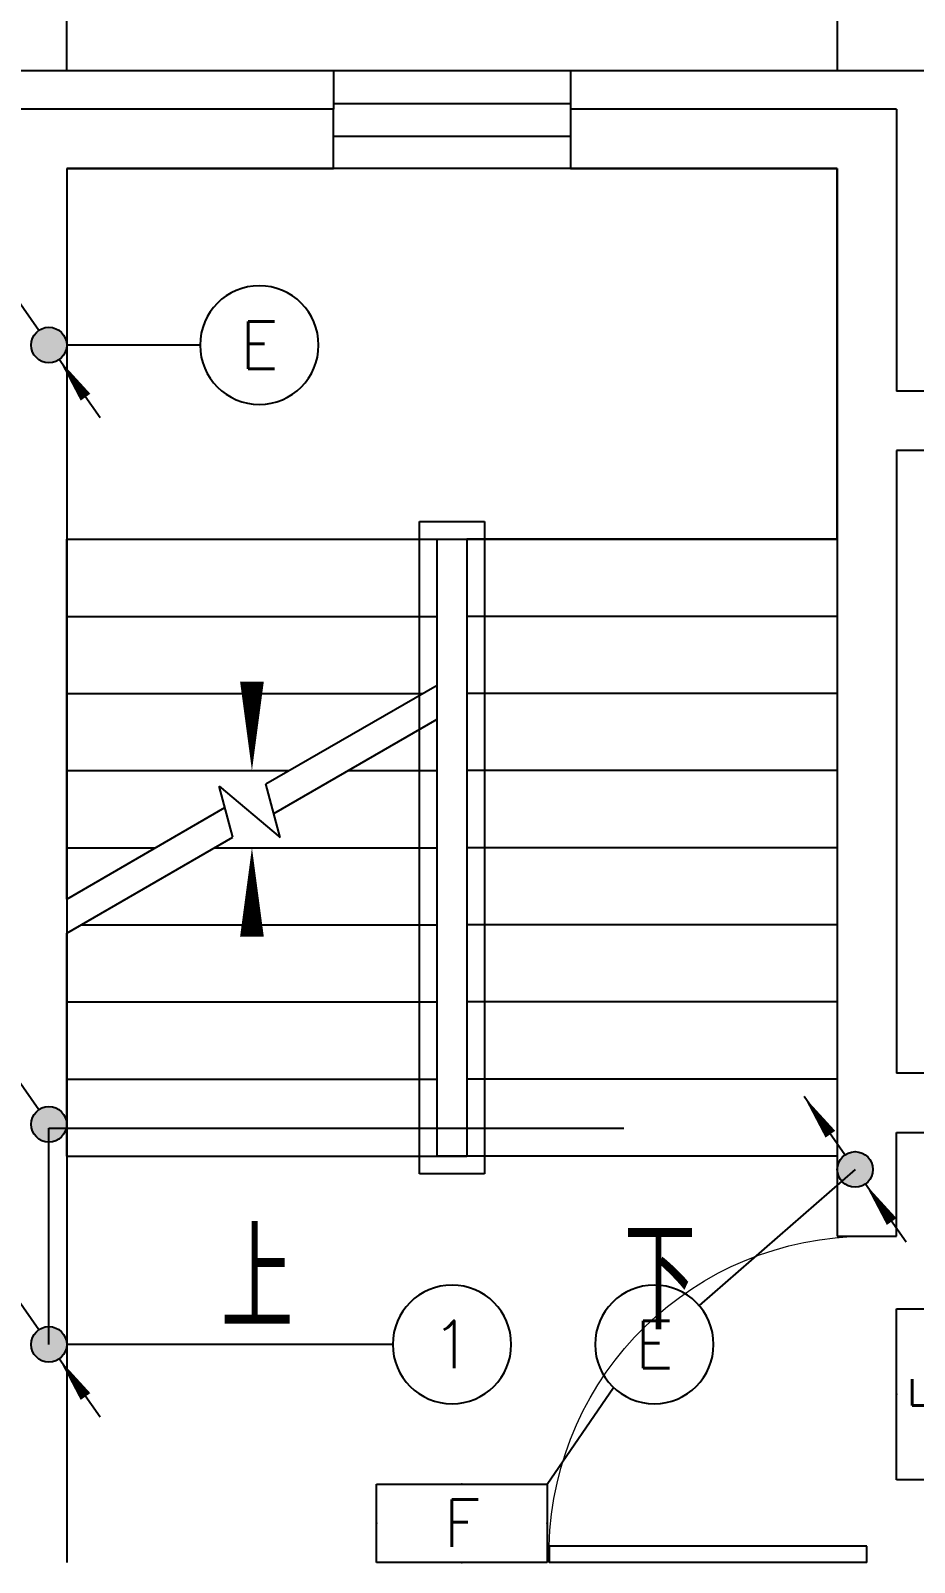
# Model space of a CAD drawing. Extents: x 4483878 to 4539156, y -49303 to -24364.
# Drawn here: x 4520366 to 4523348, y -35249 to -30084 of the extents above; entities that cross this region are included whole.
import ezdxf
from ezdxf.enums import TextEntityAlignment as Align

# ---------------------------------------------------------------- set-up
doc = ezdxf.new("R2010")
doc.units = 0
doc.header["$LTSCALE"] = 1000
doc.header["$MEASUREMENT"] = 0
for name, color, linetype in [('EQUIP-照明', 3, 'Continuous'), ('LAYER3', 7, 'Continuous'), ('SURFACE', 6, 'Continuous'), ('TEL_TEXT', 7, 'Continuous'), ('图层1', 7, 'Continuous')]:
    doc.layers.add(name, color=color, linetype=linetype)
doc.styles.add('_TCH_DIM', font='SIMPLEX', dxfattribs={"bigfont": 'GBCBIG'})
doc.styles.add('_TEL_ATTDEF', font='simplex.shx', dxfattribs={"width": 0.8, "height": 3, "bigfont": 'hztxt.shx'})
doc.styles.add('_TEL_DIM', font='SIMPLEX', dxfattribs={"width": 0.8, "height": 3.5, "bigfont": 'HZTXT'})

# ---------------------------------------------------------------- blocks, each defined once
blk = doc.blocks.new('$equip$00001838')
blk.add_circle((0, 0), 0.5)
at = {"color": 7, "style": '_TEL_DIM'}
blk.add_attdef('$TEXT$', text='', height=0.4, dxfattribs=at).set_placement((0, 0), align=Align.MIDDLE_CENTER)
at = {"color": 7, "style": '_TEL_DIM', "flags": 1}
blk.add_attdef('A', text='', height=0.00002, dxfattribs=at).set_placement((0, 0), align=Align.MIDDLE_CENTER)
blk = doc.blocks.new('$equip$00001776')
for p, q in [((0.72, 0.66), (-0.72, 0.66)), ((-0.72, 0.66), (-0.72, 0)), ((0.72, 0), (0.72, 0.66)), ((-0.72, 0), (0.72, 0))]:
    blk.add_line(p, q)
for p in [(0, 0.66), (-0.72, 0.33), (0.72, 0.33), (0, 0)]:
    blk.add_point(p)
at = {"color": 7, "style": '_TEL_DIM'}
blk.add_attdef('$TEXT$', text='', height=0.4, dxfattribs=at).set_placement((0, 0.33), align=Align.MIDDLE_CENTER)
at = {"color": 7, "style": '_TEL_DIM', "flags": 1}
blk.add_attdef('A', text='', height=0.00002, dxfattribs=at).set_placement((0, 0), align=Align.MIDDLE_CENTER)
blk = doc.blocks.new('$TCHSYS$WIN2D')
for p, q in [((-0.5, 0.5), (0.5, 0.5)), ((0.5, 0.1667), (-0.5, 0.1667)), ((0.5, -0.1667), (-0.5, -0.1667)), ((-0.5, -0.5), (0.5, -0.5))]:
    blk.add_line(p, q)
blk = doc.blocks.new('$DorLib2D$00000001')
for p, q in [((0.45, 0.975), (0.5, 0.975)), ((0.45, 0), (0.45, 0.975)), ((0.5, 0), (0.5, 0.975)), ((0.5, 0), (0.45, 0))]:
    blk.add_line(p, q)
at = {"lineweight": 13}
blk.add_arc((0.475, 0), 0.975, 91.4693, 180, dxfattribs=at)

msp = doc.modelspace()

# ---------------------------------------------------------------- hatches: boundary and pattern name
at = {"layer": 'LAYER3'}
h = msp.add_hatch(color=0, dxfattribs=at)
edge = h.paths.add_edge_path()
edge.add_arc((4520428.1, -31144.3), 60, 0, 360)
h = msp.add_hatch(color=0, dxfattribs=at)
edge = h.paths.add_edge_path()
edge.add_arc((4520428.1, -33772.1), 60, 0, 360)
h = msp.add_hatch(color=0, dxfattribs=at)
edge = h.paths.add_edge_path()
edge.add_arc((4523148.1, -33924.3), 60, 0, 360)
h = msp.add_hatch(color=0, dxfattribs=at)
edge = h.paths.add_edge_path()
edge.add_arc((4520428.1, -34514.3), 60, 0, 360)

# ---------------------------------------------------------------- linework, layer by layer
at = {"color": 7}
for p, q in [((4521388.1, -30349.3), (4520288.1, -30349.3)), ((4521388.1, -30549.3), (4521388.1, -30349.3)), ((4523288.1, -30349.3), (4522188.1, -30349.3)), ((4522188.1, -30349.3), (4522188.1, -30549.3)), ((4523288.1, -30349.3), (4523288.1, -31299.3)), ((4520488.1, -30549.3), (4520488.1, -32299.3)), ((4520488.1, -30549.3), (4521388.1, -30549.3)), ((4523088.1, -30549.3), (4520488.1, -30549.3)), ((4520488.1, -30549.3), (4520488.1, -31799.3)), ((4522188.1, -30549.3), (4523088.1, -30549.3)), ((4523088.1, -30549.3), (4523088.1, -31399.3)), ((4523088.1, -31799.3), (4523088.1, -30549.3)), ((4525688.1, -31299.3), (4523288.1, -31299.3)), ((4523088.1, -31399.3), (4523088.1, -33699.3)), ((4523288.1, -31499.3), (4523288.1, -33599.3)), ((4525488.1, -31499.3), (4523288.1, -31499.3)), ((4521678.1, -33939.3), (4521678.1, -31739.3)), ((4521678.1, -31739.3), (4521898.1, -31739.3)), ((4521898.1, -31739.3), (4521898.1, -33939.3)), ((4520488.1, -33012.4), (4520488.1, -31799.3)), ((4520488.1, -31799.3), (4521738.1, -31799.3)), ((4520488.1, -31799.3), (4523088.1, -31799.3)), ((4521738.1, -32290.7), (4521738.1, -31799.3)), ((4521738.1, -33879.3), (4521738.1, -31799.3)), ((4521738.1, -31799.3), (4521838.1, -31799.3)), ((4521838.1, -31799.3), (4521838.1, -33879.3)), ((4523088.1, -31799.3), (4521838.1, -31799.3)), ((4521838.1, -31799.3), (4521838.1, -33879.3)), ((4523088.1, -31799.3), (4523088.1, -33879.3)), ((4520488.1, -32059.3), (4521738.1, -32059.3)), ((4523088.1, -32059.3), (4521838.1, -32059.3)), ((4520488.1, -32299.3), (4520488.1, -35249.3)), ((4520488.1, -32319.3), (4521688.6, -32319.3)), ((4521160.2, -32624.3), (4521738.1, -32290.7)), ((4523088.1, -32319.3), (4521838.1, -32319.3)), ((4521187, -32724.3), (4521738.1, -32406.2)), ((4521738.1, -33879.3), (4521738.1, -32406.2)), ((4520488.1, -32579.3), (4521238.3, -32579.3)), ((4521438.3, -32579.3), (4521738.1, -32579.3)), ((4523088.1, -32579.3), (4521838.1, -32579.3)), ((4521048.7, -32804.2), (4521002.5, -32631.8)), ((4521002.5, -32631.8), (4521208.6, -32804.7)), ((4521208.6, -32804.7), (4521160.2, -32624.3)), ((4520488.1, -33012.4), (4521021.9, -32704.2)), ((4520488.1, -33127.9), (4521048.7, -32804.2)), ((4520488.1, -32839.3), (4520788, -32839.3)), ((4520988, -32839.3), (4521738.1, -32839.3)), ((4523088.1, -32839.3), (4521838.1, -32839.3)), ((4520537.6, -33099.3), (4521738.1, -33099.3)), ((4523088.1, -33099.3), (4521838.1, -33099.3)), ((4520488.1, -33879.3), (4520488.1, -33127.9)), ((4520488.1, -33359.3), (4521738.1, -33359.3)), ((4523088.1, -33359.3), (4521838.1, -33359.3)), ((4520488.1, -33619.3), (4521738.1, -33619.3)), ((4523088.1, -33619.3), (4521838.1, -33619.3)), ((4523750.6, -33599.3), (4523288.1, -33599.3)), ((4523088.1, -33699.3), (4523088.1, -34149.3)), ((4523288.1, -34149.3), (4523288.1, -33799.3)), ((4523288.1, -33799.3), (4523750.6, -33799.3)), ((4520488.1, -33879.3), (4521738.1, -33879.3)), ((4521738.1, -33879.3), (4521838.1, -33879.3)), ((4521838.1, -33879.3), (4521738.1, -33879.3)), ((4523088.1, -33879.3), (4521838.1, -33879.3)), ((4521898.1, -33939.3), (4521678.1, -33939.3)), ((4523088.1, -34149.3), (4523288.1, -34149.3))]:
    msp.add_line(p, q, dxfattribs=at)
msp.add_lwpolyline([(4520488.1, -30219.3), (4520488.1, -28439.3), (4523088.1, -28439.3), (4523088.1, -30219.3)], dxfattribs=at)
for points in [[(4522463.1, -34009.3, 0, 0, 0), (4522463.1, -31174.3, 0, 0, 0), (4521113.1, -31174.3, 0, 0, 0), (4521113.1, -32579.3, 0, 80, 0), (4521113.1, -32279.3, 0, 0, 0)], [(4521113.1, -34009.3, 0, 0, 0), (4521113.1, -32839.3, 0, 80, 0), (4521113.1, -33139.3, 0, 0, 0)]]:
    msp.add_lwpolyline(points, format="xyseb", dxfattribs=at)
at = {"layer": 'LAYER3', "color": 0}
for p, q in [((4520393.6, -31095.2), (4520255.7, -30898.8)), ((4520600.5, -31389.8), (4520462.6, -31193.4)), ((4520393.6, -33722.9), (4520255.7, -33526.5)), ((4523113.6, -33875.2), (4522975.7, -33678.8)), ((4523320.5, -34169.8), (4523182.6, -33973.4)), ((4520393.6, -34465.2), (4520255.7, -34268.8)), ((4520600.5, -34759.8), (4520462.6, -34563.4))]:
    msp.add_line(p, q, dxfattribs=at)
for points in [[(4520462.6, -31193.4, 0, 40, 0), (4520551.5, -31320, 40, 40, 0)], [(4522975.7, -33678.8, 0, 40, 0), (4523064.6, -33805.4, 40, 40, 0)], [(4523182.6, -33973.4, 0, 40, 0), (4523271.5, -34100, 40, 40, 0)], [(4520462.6, -34563.4, 0, 40, 0), (4520551.5, -34690, 40, 40, 0)]]:
    msp.add_lwpolyline(points, format="xyseb", dxfattribs=at)
for centre in [(4520428.1, -31144.3), (4520428.1, -33772.1), (4523148.1, -33924.3), (4520428.1, -34514.3)]:
    msp.add_circle(centre, 60, dxfattribs=at)
at = {"layer": 'SURFACE'}
for p, q in [((4521388.1, -30219.3), (4520158.1, -30219.3)), ((4521388.1, -30219.3), (4521388.1, -30349.3)), ((4522188.1, -30219.3), (4522188.1, -30349.3)), ((4523418.1, -30219.3), (4522188.1, -30219.3))]:
    msp.add_line(p, q, dxfattribs=at)
at = {"layer": 'TEL_TEXT'}
msp.add_line((4520428.1, -33784.7), (4522367.6, -33784.7), dxfattribs=at)
at = {"layer": '图层1', "color": 4}
for p, q in [((4520938.1, -31144.3), (4520488.1, -31144.3)), ((4520428.1, -34514.3), (4520428.1, -33784.7)), ((4523148.1, -33924.3), (4522621.5, -34382.9)), ((4521588.1, -34514.3), (4520488.1, -34514.3)), ((4522109.4, -34985.3), (4522332.9, -34659.3))]:
    msp.add_line(p, q, dxfattribs=at)

# ---------------------------------------------------------------- block references
at = {"color": 7}
for name, p, xscale, yscale, zscale, rotation in [('$TCHSYS$WIN2D', (4521788.1, -30384.3), 800, 330, 330, 180), ('$DorLib2D$00000001', (4523188.1, -34699.3), 1100, -1100, 200, 270.0000000000647)]:
    msp.add_blockref(name, p, dxfattribs=dict(at, xscale=xscale, yscale=yscale, zscale=zscale, rotation=rotation))
at = {"layer": 'EQUIP-照明', "color": 4}
ref = msp.add_blockref('$equip$00001838', (4521138.1, -31144.3), dxfattribs=dict(at, xscale=-400, yscale=400, zscale=400))
ref.add_attrib('$TEXT$', 'E', dxfattribs={"layer": '0', "color": 7, "height": 160, "style": '_TEL_ATTDEF'}).set_placement((4521138.1, -31144.3), align=Align.MIDDLE_CENTER)
ref = msp.add_blockref('$equip$00001838', (4521788.1, -34514.3), dxfattribs=dict(at, xscale=-400, yscale=400, zscale=400))
ref.add_attrib('$TEXT$', '1', dxfattribs={"layer": '0', "color": 7, "height": 160, "style": '_TEL_ATTDEF'}).set_placement((4521788.1, -34514.3), align=Align.MIDDLE_CENTER)
ref = msp.add_blockref('$equip$00001838', (4522470.7, -34514.3), dxfattribs=dict(at, xscale=-400, yscale=400, zscale=400))
ref.add_attrib('$TEXT$', 'E', dxfattribs={"layer": '0', "color": 7, "height": 160, "style": '_TEL_ATTDEF'}).set_placement((4522470.7, -34514.3), align=Align.MIDDLE_CENTER)
ref = msp.add_blockref('$equip$00001776', (4523288.1, -34682.4), dxfattribs=dict(at, xscale=-400, yscale=400, zscale=400, rotation=270))
ref.add_attrib('$TEXT$', 'E', dxfattribs={"layer": '0', "color": 7, "height": 160, "rotation": 90, "style": '_TEL_ATTDEF'}).set_placement((4523420.1, -34682.4), align=Align.MIDDLE_CENTER)
ref = msp.add_blockref('$equip$00001776', (4521821.4, -35249.3), dxfattribs=dict(at, xscale=-400, yscale=400, zscale=400))
ref.add_attrib('$TEXT$', 'F', dxfattribs={"layer": '0', "color": 7, "height": 160, "style": '_TEL_ATTDEF'}).set_placement((4521821.4, -35117.3), align=Align.MIDDLE_CENTER)

# ---------------------------------------------------------------- texts
at = {"color": 7, "style": '_TCH_DIM'}
for s, p in [('上', (4521008.9, -34464.3)), ('下', (4522368.2, -34464.3))]:
    msp.add_text(s, height=337.6, dxfattribs=at).set_placement(p)

doc.saveas('drawing.dxf')
